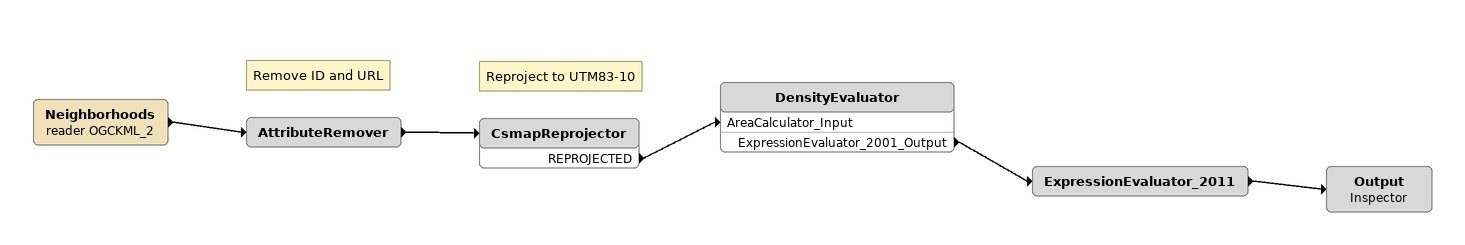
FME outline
Neighborhoods (reader OGCKML_2)
    -> AttributeRemover
Note: Remove ID and URL
AttributeRemover
    -> CsmapReprojector
Note: Reproject to UTM83-10
CsmapReprojector
    REPROJECTED -> DensityEvaluator [AreaCalculator_Input]
DensityEvaluator
    ExpressionEvaluator_2001_Output -> ExpressionEvaluator_2011
ExpressionEvaluator_2011
    -> Output
Output: Inspector
